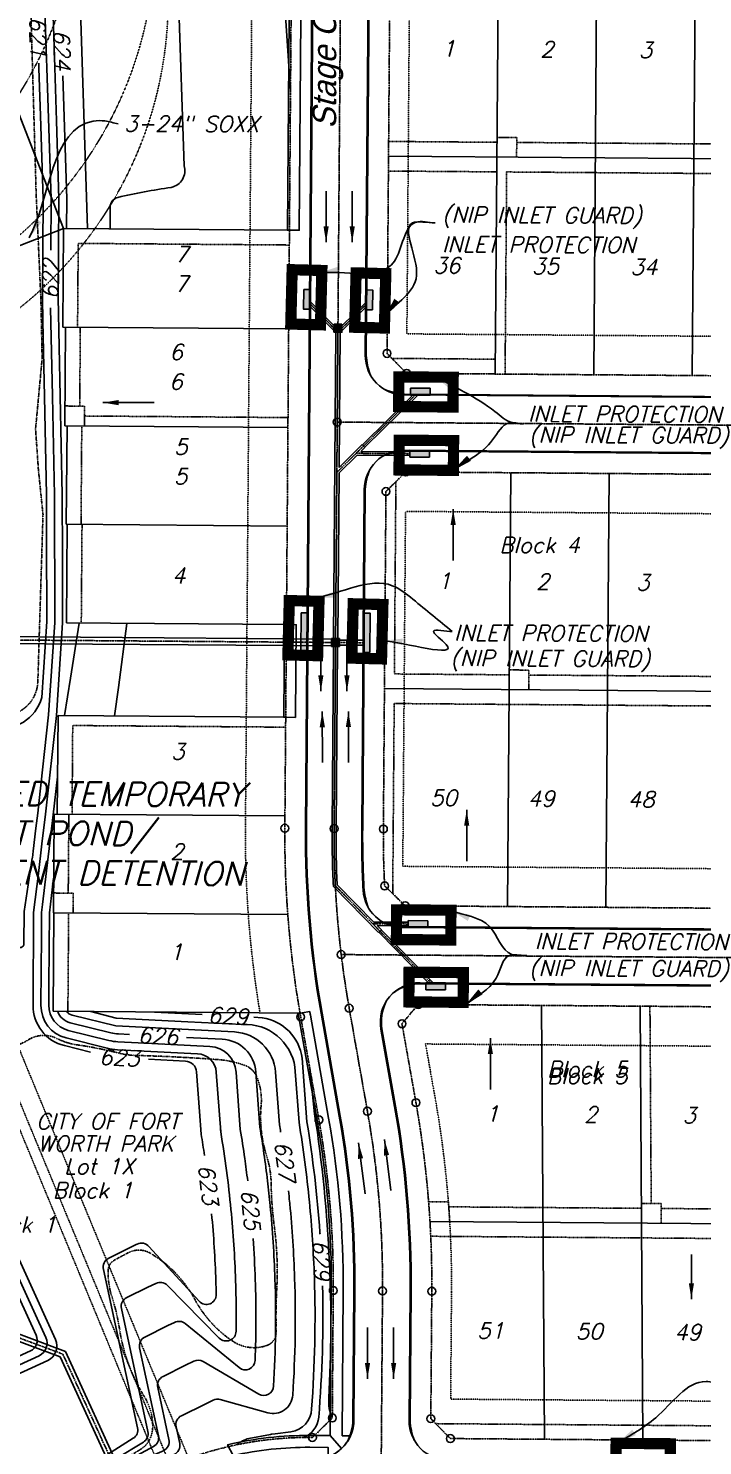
# Model space of a CAD drawing. Header units: feet. Extents: x 2342011 to 2344534, y 7042650 to 7044478.
# Drawn here: x 2342633 to 2342976, y 7043119 to 7043838 of the extents above; entities that cross this region are included whole.
import ezdxf
from ezdxf.enums import TextEntityAlignment as Align

# ---------------------------------------------------------------- set-up
doc = ezdxf.new("R2010")
doc.units = ezdxf.units.FT
doc.header["$MEASUREMENT"] = 0
for name, pattern in [('CNTR50', [0.9, 0.75, -0.05, 0.05, -0.05]), ('DEMO12', [0.09375, 0.03125, -0.0625]), ('HIDDEN2', [0.1875, 0.125, -0.0625]), ('HIDN25', [0.0938, 0.0625, -0.0313]), ('HIDN50', [0.1875, 0.125, -0.0625]), ('PHNTM33', [1.16, 0.66, -0.1, 0.1, -0.1, 0.1, -0.1]), ('STREAM50', [0.75, 0.5, -0.0625, 0, -0.0625, 0, -0.0625, 0, -0.0625])]:
    doc.linetypes.add(name, pattern=pattern)
for name, color, linetype in [('const. entrance', 55, 'Continuous'), ('p-100-yr floodplain', 5, 'STREAM50'), ('p-bl', 6, 'DEMO12'), ('p-cl', 7, 'CNTR50'), ('p-cl tick', 2, 'Continuous'), ('p-cont 1', 4, 'Continuous'), ('p-cont 5', 1, 'Continuous'), ('p-curb-b 1B', 55, 'Continuous'), ('p-curb-f 1B', 4, 'Continuous'), ('p-ease', 2, 'HIDN50'), ('P-FLOW-ARROW', 4, 'Continuous'), ('p-lot 100 1B', 2, 'Continuous'), ('p-lot 1B', 4, 'Continuous'), ('p-lot-100 Ph 1B', 2, 'Continuous'), ('p-row', 5, 'PHNTM33'), ('p-sd 1b', 4, 'Continuous'), ('p-sd cl 1b', 7, 'PHNTM33'), ('p-sd inlets 1b', 4, 'Continuous'), ('p-sdmh 1b', 3, 'Continuous'), ('p-sidewalk-park', 9, 'Continuous'), ('p-silt fence', 3, 'HIDDEN2'), ('p-text', 4, 'Continuous'), ('s-easement', 252, 'HIDDEN2'), ('s-gashead-radius', 251, 'HIDN25'), ('s-ss', 251, 'HIDN50')]:
    doc.layers.add(name, color=color, linetype=linetype)
doc.styles.add('ls80', font='simplex', dxfattribs={"oblique": 15, "height": 8})
doc.styles.get("Standard").update_dxf_attribs({"font": 'Simplex.shx'})
doc.styles.add('TB', font='tb-ld.shx', dxfattribs={"oblique": 15, "height": 36})
doc.dimstyles.get("Standard").update_dxf_attribs({"dimtxt": 0.18, "dimasz": 0.18, "dimexe": 0.18, "dimexo": 0.0625, "dimgap": 0.09, "dimtad": 0, "dimtih": 1, "dimtoh": 1, "dimdec": 4, "dimzin": 0, "dimdsep": 46, "dimtxsty": 'Standard', "dimcen": 0.09, "dimadec": 0, "dimazin": 0, "dimtfac": 1, "dimtdec": 4, "dimtofl": 0, "dimtmove": 0, "dimatfit": 3, "dimfxl": 0, "dimtolj": 1, "dimtzin": 0, "dimarcsym": 0})

msp = doc.modelspace()

# ---------------------------------------------------------------- hatches: boundary and pattern name
at = {"layer": 'p-sd inlets 1b'}
for points in [[(2342773.25825, 7043705.45903), (2342776.75815, 7043705.43216), (2342776.68137, 7043695.43245), (2342773.18147, 7043695.45932)], [(2342808.18044, 7043695.19059), (2342804.68054, 7043695.21746), (2342804.75732, 7043705.21717), (2342808.25722, 7043705.1903)], [(2342827.37429, 7043655.44697), (2342837.37399, 7043655.36907), (2342837.34673, 7043651.86918), (2342827.34703, 7043651.94707)], [(2342837.10865, 7043620.37008), (2342837.13591, 7043623.86997), (2342827.13622, 7043623.94787), (2342827.10895, 7043620.44797)], [(2342771.99995, 7043541.58166), (2342775.49985, 7043541.55478), (2342775.34629, 7043521.55537), (2342771.84639, 7043521.58225)], [(2342806.84536, 7043521.31351), (2342803.34546, 7043521.34039), (2342803.49902, 7043541.3398), (2342806.99892, 7043541.31292)], [(2342836.25765, 7043385.36958), (2342826.25795, 7043385.44747), (2342826.23069, 7043381.94758), (2342836.23039, 7043381.86969)], [(2342845.23147, 7043350.29862), (2342835.23177, 7043350.37651), (2342835.25903, 7043353.8764), (2342845.25873, 7043353.79851)]]:
    msp.add_hatch(color=256, dxfattribs=at).paths.add_polyline_path(points)
at = {"layer": 'p-sdmh 1b'}
for points in [[(2342792.62331, 7043687.80982), (2342792.5926, 7043683.80994), (2342788.59272, 7043683.84065), (2342788.62343, 7043687.84054)], [(2342791.39952, 7043528.43276), (2342791.36881, 7043524.43288), (2342787.36893, 7043524.46359), (2342787.39964, 7043528.46347)]]:
    msp.add_hatch(color=256, dxfattribs=at).paths.add_polyline_path(points)

# ---------------------------------------------------------------- linework, layer by layer
at = {"layer": 'p-100-yr floodplain', "ltscale": 0.75, "flags": 128}
msp.add_lwpolyline([(2342501.70956, 7044464.14552, 0.02156454), (2342513.71987, 7044436.14052, 0.190071392), (2342592.93836, 7044362.80207, -0.352296186), (2342636.66935, 7044286.80304), (2342624.27949, 7044105.59477), (2342630.5498, 7043992.24564), (2342637.46203, 7043753.48045), (2342639.85283, 7043700.22567), (2342640.47505, 7043670.37878), (2342637.14647, 7043634.77536), (2342638.57302, 7043614.19804), (2342640.92502, 7043591.36227), (2342638.29518, 7043506.61811, -0.35483324), (2342623.58734, 7043489.60907, 0.034143247), (2342528.91994, 7043466.02684, 0.263422459), (2342524.64385, 7043443.84307), (2342539.77829, 7043398.81323, 0.063715742), (2342568.49562, 7043350.88813, 0.113565055), (2342583.43546, 7043339.31609, -0.092883508), (2342604.57986, 7043327.33275, 0.155401233), (2342615.32318, 7043322.44515, 0.221604527), (2342633.35633, 7043324.89135, -0.264360906), (2342647.85978, 7043325.67662, 0.080710767), (2342658.34161, 7043322.41428, -0.027407613), (2342679.08835, 7043318.30662, 0.055899554), (2342688.06844, 7043317.05412, -0.011659035), (2342729.43874, 7043314.97493, -0.068894095), (2342743.31065, 7043312.00223, -0.211905848), (2342749.49122, 7043306.05325, -0.119965687), (2342751.62543, 7043291.74471, 0.100617206), (2342754.49064, 7043265.76287, -0.074168292), (2342756.70625, 7043252.23396, 0.029346857), (2342758.3049, 7043230.3552, -0.046631547), (2342759.53625, 7043198.3215, 0.021676282), (2342759.29039, 7043176.81148, -0.322713129), (2342754.7404, 7043170.05121, -0.238565879), (2342737.39996, 7043172.04212, -0.124382341), (2342718.02808, 7043193.23178, 0.137600139), (2342695.35522, 7043216.7734, 0.253760728), (2342684.51184, 7043217.13876, 0.0127916), (2342676.95805, 7043213.12003, 0.257699722), (2342674.03402, 7043208.37065, 0.090396183), (2342675.84568, 7043194.81586, -0.040274318), (2342679.71855, 7043178.47155, 0.099985681), (2342692.38201, 7043143.93736, -0.142367801), (2342696.58428, 7043128.63102, -0.136419315), (2342694.39816, 7043121.1984, -0.109078671), (2342690.88355, 7043117.60648, -0.034352027), (2342674.35307, 7043108.35348, 0.089911227), (2342650.29261, 7043091.14147, -0.009543978), (2342635.68455, 7043076.65507, 0.11603726), (2342618.24814, 7043049.90309, 0.089196373), (2342614.86907, 7043030.05893), (2342654.12945, 7042959.72217), (2342665.36878, 7042965.96994, 0.35660658), (2342674.13975, 7042988.03353, -0.151208459), (2342674.05424, 7043001.03541, -0.0570454), (2342679.50842, 7043013.66954, -0.163547911), (2342692.56565, 7043025.23926, 0.165641484), (2342703.63006, 7043035.12401, -0.170653326), (2342712.03856, 7043042.48989, 0.088962751), (2342721.12448, 7043048.17121, -0.548430637), (2342747.68254, 7043040.90647, 0.051760021), (2342769.86355, 7042989.0143, -0.142898991), (2342775.55584, 7042963.96986, 0.224557241), (2342780.51304, 7042951.60891, 0.265718245), (2342786.14584, 7042950.30086, -0.252548046), (2342796.04818, 7042948.25751, 0.07571381), (2342805.2615, 7042942.64541, 0.110663739), (2342825.66845, 7042939.02602, -0.019272679), (2342831.61106, 7042939.06378, -0.435079034), (2342838.85412, 7042930.76974), (2342838.3317, 7042874.97215), (2342832.96339, 7042801.26595), (2342835.30522, 7042758.98021, -0.228189968), (2342823.31734, 7042730.09395, 0.044373358), (2342808.58332, 7042714.38492, 0.18057649), (2342802.18943, 7042694.24368, 0.0687844), (2342806.7306, 7042670.27783, 0.311715289), (2342821.88211, 7042658.95348, -0.159800548), (2342831.04299, 7042655.56353)], format="xyb", dxfattribs=at)
msp.add_lwpolyline([(2342501.70956, 7044464.14552, 0.02156454), (2342513.71987, 7044436.14052, 0.190071392), (2342592.93836, 7044362.80207, -0.352296186), (2342636.66935, 7044286.80304), (2342624.27949, 7044105.59477), (2342630.5498, 7043992.24564), (2342637.46203, 7043753.48045), (2342639.85283, 7043700.22567), (2342640.47505, 7043670.37878), (2342637.14647, 7043634.77536), (2342638.57302, 7043614.19804), (2342640.92502, 7043591.36227), (2342638.29518, 7043506.61811, -0.35483324), (2342623.58734, 7043489.60907, 0.034143247), (2342528.91994, 7043466.02684, 0.263422459), (2342524.64385, 7043443.84307), (2342539.77829, 7043398.81323, 0.063715742), (2342568.49562, 7043350.88813, 0.113565055), (2342583.43546, 7043339.31609, -0.092883508), (2342604.57986, 7043327.33275, 0.155401233), (2342615.32318, 7043322.44515, 0.221604527), (2342633.35633, 7043324.89135, -0.264360906), (2342647.85978, 7043325.67662, 0.080710767), (2342658.34161, 7043322.41428, -0.027407613), (2342679.08835, 7043318.30662, 0.055899554), (2342688.06844, 7043317.05412, -0.011659035), (2342729.43874, 7043314.97493, -0.068894095), (2342743.31065, 7043312.00223, -0.211905848), (2342749.49122, 7043306.05325, -0.119965687), (2342751.62543, 7043291.74471, 0.100617206), (2342754.49064, 7043265.76287, -0.074168292), (2342756.70625, 7043252.23396, 0.029346857), (2342758.3049, 7043230.3552, -0.046631547), (2342759.53625, 7043198.3215, 0.021676282), (2342759.29039, 7043176.81148, -0.322713129), (2342754.7404, 7043170.05121, -0.238565879), (2342737.39996, 7043172.04212, -0.124382341), (2342718.02808, 7043193.23178, 0.137600139), (2342695.35522, 7043216.7734, 0.253760728), (2342684.51184, 7043217.13876, 0.0127916), (2342676.95805, 7043213.12003, 0.257699722), (2342674.03402, 7043208.37065, 0.090396183), (2342675.84568, 7043194.81586, -0.040274318), (2342679.71855, 7043178.47155, 0.099985681), (2342692.38201, 7043143.93736, -0.142367801), (2342696.58428, 7043128.63102, -0.136419315), (2342694.39816, 7043121.1984, -0.109078671), (2342690.88355, 7043117.60648, -0.034352027), (2342674.35307, 7043108.35348, 0.089911227), (2342650.29261, 7043091.14147, -0.009543978), (2342635.68455, 7043076.65507, 0.11603726), (2342618.24814, 7043049.90309, 0.089196373), (2342614.86907, 7043030.05893), (2342654.12945, 7042959.72217), (2342665.36878, 7042965.96994, 0.35660658), (2342674.13975, 7042988.03353, -0.151208459), (2342674.05424, 7043001.03541, -0.0570454), (2342679.50842, 7043013.66954, -0.163547911), (2342692.56565, 7043025.23926, 0.165641484), (2342703.63006, 7043035.12401, -0.170653326), (2342712.03856, 7043042.48989, 0.088962751), (2342721.12448, 7043048.17121, -0.548430637), (2342747.68254, 7043040.90647, 0.051760021), (2342769.86355, 7042989.0143, -0.142898991), (2342775.55584, 7042963.96986, 0.224557241), (2342780.51304, 7042951.60891, 0.265718245), (2342786.14584, 7042950.30086, -0.252548046), (2342796.04818, 7042948.25751, 0.07571381), (2342805.2615, 7042942.64541, 0.110663739), (2342825.66845, 7042939.02602, -0.019272679), (2342831.61106, 7042939.06378, -0.435079034), (2342838.85412, 7042930.76974), (2342838.3317, 7042874.97215), (2342832.96339, 7042801.26595), (2342835.30522, 7042758.98021, -0.228189968), (2342823.31734, 7042730.09395, 0.044373358), (2342808.58332, 7042714.38492, 0.18057649), (2342802.18943, 7042694.24368, 0.0687844), (2342806.7306, 7042670.27783, 0.311715289), (2342821.88211, 7042658.95348, -0.159800548), (2342831.04299, 7042655.56353)], format="xyb", dxfattribs=at)
at = {"layer": 'p-bl'}
for p, q in [((2342745.9894, 7043735.66929), (2342747.81494, 7043973.42142)), ((2342826.96911, 7043862.95642), (2342825.58706, 7043682.96172)), ((2343715.56006, 7043676.02922), (2342825.58706, 7043682.96172)), ((2342824.89603, 7043592.96438), (2342823.51398, 7043412.96968)), ((2344081.41656, 7043583.17662), (2342825.03979, 7043592.96326)), ((2344080.03451, 7043403.18193), (2342823.51398, 7043412.96968)), ((2342835.0727, 7043322.87691), (2342840.03971, 7043294.85508)), ((2344069.33377, 7043313.26255), (2342835.0727, 7043322.87691)), ((2342848.23559, 7043197.37152), (2342847.81636, 7043142.77218)), ((2344140.32667, 7043132.70408), (2342847.81636, 7043142.77218))]:
    msp.add_line(p, q, dxfattribs=at)
msp.add_lwpolyline([(2342745.98942, 7043735.67152), (2342743.661, 7043432.42531, 0.043245527), (2342751.06451, 7043338.61774)], format="xyb", dxfattribs=at)
msp.add_arc((2342313.25136, 7043201.4793), 535, 359.56007395, 10.05155096, dxfattribs=at)
at = {"layer": 'p-cl'}
for p, q in [((2342794.12769, 7044144.21698), (2342788.65968, 7043432.07979)), ((2344071.76738, 7043628.25315), (2342790.24261, 7043638.23568)), ((2344069.68429, 7043358.26118), (2342792.2615, 7043368.21176)), ((2342796.31938, 7043340.97367), (2342805.57692, 7043288.74638)), ((2342813.23662, 7043197.64025), (2342812.47191, 7043098.04614))]:
    msp.add_line(p, q, dxfattribs=at)
for centre, start, end in [((2343288.64494, 7043428.24075), 179.56007395, 190.05161447), ((2342313.25136, 7043201.4793), 359.56007395, 10.05155096)]:
    msp.add_arc(centre, 500, start, end, dxfattribs=at)
at = {"layer": 'p-cl tick'}
for centre in [(2342815.51058, 7043673.03991), (2342825.4335, 7043662.96231), (2342790.24261, 7043638.23568), (2342825.04959, 7043612.96379), (2342814.97311, 7043603.04198), (2342763.66041, 7043432.27175), (2342788.65968, 7043432.07979), (2342813.65894, 7043431.88784), (2342814.31487, 7043403.02196), (2342824.72514, 7043392.95964), (2342792.2615, 7043368.21176), (2342771.7031, 7043336.61031), (2342796.31938, 7043340.97367), (2342831.35237, 7043342.9065), (2342823.09801, 7043333.13788), (2342830.1932, 7043293.10974), (2342805.57692, 7043288.74638), (2342780.96064, 7043284.38303), (2342788.23736, 7043197.83221), (2342813.23662, 7043197.64025), (2342838.23588, 7043197.4483), (2342787.7414, 7043133.23984), (2342837.73988, 7043132.85037), (2342777.66492, 7043123.31803), (2342847.6628, 7043122.77277)]:
    msp.add_circle(centre, 2, dxfattribs=at)
at = {"layer": 'p-cont 1'}
for p, q in [((2342675.00708, 7043747.31192, 626), (2342675.07456, 7043736.22391, 626)), ((2342677.81537, 7043332.0281, 627), (2342738.13528, 7043328.96333, 627))]:
    msp.add_line(p, q, dxfattribs=at)
for points, elevation in [([(2342639.56107, 7043920.51738), (2342642.42124, 7043832.05032)], 622), ([(2342644.32695, 7043896.92063), (2342646.87735, 7043818.00706), (2342647.74996, 7043790.98658)], 623), ([(2342766.53037, 7043806.04567), (2342762.15714, 7043872.47677)], 627), ([(2342642.42124, 7043832.05032), (2342642.87943, 7043817.87795), (2342645.02705, 7043751.37681), (2342644.83288, 7043725.33383)], 622), ([(2342638.80209, 7043820.20484), (2342638.88152, 7043817.74884), (2342639.66509, 7043793.48534)], 621), ([(2342652.91558, 7043736.39652), (2342653.02741, 7043751.39576), (2342651.01358, 7043813.74108)], 624), ([(2342639.66509, 7043793.48534), (2342641.02657, 7043751.32715), (2342640.65415, 7043701.37687), (2342640.89649, 7043689.38326)], 621), ([(2342647.74996, 7043790.98658), (2342649.02753, 7043751.42648), (2342648.65475, 7043701.42786), (2342649.66524, 7043651.41863), (2342650.67574, 7043601.4094), (2342650.76243, 7043570.26009)], 623), ([(2342644.76169, 7043696.09496), (2342645.66606, 7043651.33782), (2342646.51893, 7043609.12923)], 622), ([(2342640.89649, 7043689.38326), (2342641.66688, 7043651.25701), (2342642.67596, 7043601.31745), (2342642.73653, 7043579.55541)], 621), ([(2342646.51893, 7043609.12923), (2342646.67585, 7043601.36342), (2342646.85627, 7043536.53324), (2342643.7505, 7043489.78), (2342638.75836, 7043444.83716)], 622), ([(2342642.73653, 7043579.55541), (2342642.85453, 7043537.15328)], 621), ([(2342650.76243, 7043570.26009), (2342650.85664, 7043536.40609), (2342647.73584, 7043489.42647), (2342642.18652, 7043439.4676), (2342640.36933, 7043424.39749)], 623), ([(2342654.82563, 7043508.39182), (2342659.30784, 7043536.32343)], 624), ([(2342651.77731, 7043489.39569), (2342654.82563, 7043508.39182)], 624), ([(2342640.65333, 7043393.5337), (2342646.16207, 7043439.02601), (2342648.30636, 7043458.33042)], 624), ([(2342640.36933, 7043424.39749), (2342638.55196, 7043409.32593)], 623)]:
    msp.add_lwpolyline(points, dxfattribs=dict(at, elevation=elevation))
for points, elevation in [([(2342709.76853, 7043853.27603), (2342712.51461, 7043768.24341, -0.443031304), (2342706.0161, 7043757.23296, 0.022934315), (2342678.86492, 7043752.1631)], 626), ([(2342642.85453, 7043537.15328), (2342640.32332, 7043498.53563, -0.380801338), (2342615.69703, 7043483.03647)], 621), ([(2342638.75836, 7043444.83716), (2342638.21304, 7043439.92784), (2342637.28372, 7043432.22089), (2342635.90667, 7043420.59036), (2342635.70803, 7043418.94309), (2342635.5094, 7043417.29581, -0.002785943), (2342635.46763, 7043417.02544), (2342631.30805, 7043390.10003), (2342631.23159, 7043373.73031, -0.755160952), (2342627.52629, 7043372.69472), (2342618.28326, 7043387.77934)], 622), ([(2342731.09915, 7043278.30014), (2342728.87656, 7043308.64264, 0.378377002), (2342719.41071, 7043317.89922), (2342678.75508, 7043319.96487, -0.048343904), (2342673.41175, 7043320.75811), (2342652.7486, 7043325.9022, -0.346255416), (2342639.85576, 7043342.50977), (2342640.08572, 7043377.70511), (2342640.16267, 7043389.48167), (2342640.65333, 7043393.5337)], 624), ([(2342694.1717, 7043199.48986), (2342698.21007, 7043201.45718, -0.321650761), (2342703.9568, 7043200.47616), (2342730.37444, 7043173.73535, 0.665988091), (2342738.93107, 7043177.18854, 0.011386321), (2342738.65665, 7043203.03441, 0.015840541), (2342736.31886, 7043238.91251, 0.017505912), (2342731.09915, 7043278.30014), (2342731.01261, 7043279.4815)], 624), ([(2342640.15743, 7043084.74876), (2342649.3049, 7043092.84367), (2342651.2848, 7043094.55414), (2342653.40639, 7043096.18159), (2342661.40281, 7043102.33584), (2342663.86272, 7043104.00488), (2342691.83882, 7043120.96636, 0.319671855), (2342694.13482, 7043126.29328), (2342680.71214, 7043188.70115, -0.345132514), (2342683.41058, 7043194.24749), (2342694.1717, 7043199.48986)], 624)]:
    msp.add_lwpolyline(points, format="xyb", dxfattribs=dict(at, elevation=elevation))
at = {"layer": 'p-cont 1', "flags": 128}
for points, elevation in [([(2342664.98492, 7043318.73388), (2342651.78229, 7043322.02068, -0.346255416), (2342635.85585, 7043342.5359), (2342636.16278, 7043389.51238), (2342638.55196, 7043409.32593)], 623), ([(2342648.36483, 7043339.41772, 0.252482989), (2342654.68277, 7043333.66487), (2342675.34436, 7043328.52117, 0.048343904), (2342679.16103, 7043327.95457), (2342684.83572, 7043327.66625)], 626), ([(2342652.87003, 7043339.38263, 0.17152261), (2342655.65064, 7043337.54601), (2342677.81537, 7043332.0281)], 627), ([(2342714.35173, 7043334.1769), (2342742.16875, 7043332.76356, -0.386067889), (2342768.8092, 7043311.02531), (2342770.85768, 7043283.05963, -0.0167214), (2342776.13181, 7043242.77631)], 628), ([(2342747.93245, 7043336.43617), (2342752.22822, 7043336.18356, -0.334297126), (2342772.48401, 7043315.61104), (2342774.84699, 7043283.35185, -0.023210197), (2342781.44011, 7043227.36068)], 629), ([(2342713.75812, 7043326.19674), (2342731.89376, 7043325.27529, -0.378377002), (2342748.93228, 7043308.61346), (2342750.97784, 7043280.68772, -0.011686017), (2342754.85847, 7043253.50107)], 626), ([(2342720.31389, 7043288.6547), (2342718.8487, 7043308.65724, 0.378377002), (2342713.16919, 7043314.21118), (2342694.48848, 7043315.16032)], 623), ([(2342468.18041, 7043273.32468, 0.009365126), (2342468.4155, 7043272.22583), (2342491.61538, 7043172.91348, 0.195546877), (2342498.14196, 7043163.68801), (2342552.66353, 7043128.82854, 0.254906032), (2342559.34917, 7043128.3619), (2342638.90414, 7043164.79903, 0.414213562), (2342642.35348, 7043174.07815), (2342583.5913, 7043302.37649)], 621), ([(2342758.96016, 7043308.59873), (2342760.91762, 7043281.87558, -0.001582254), (2342761.52472, 7043278.14253, -0.001582254)], 627), ([(2342722.888, 7043266.23772, 0.004931698), (2342721.16025, 7043277.10021), (2342720.31389, 7043288.6547)], 623), ([(2342754.85847, 7043253.50107, -0.005416532), (2342756.22533, 7043240.84441)], 626), ([(2342765.50438, 7043248.37957, -0.002292197), (2342766.06888, 7043242.92966)], 627), ([(2342482.20803, 7043195.59985), (2342487.99776, 7043170.81561, 0.195546877), (2342494.95944, 7043160.97511), (2342551.88694, 7043124.57736, 0.254906032), (2342559.52766, 7043124.04406), (2342643.29732, 7043162.41157, 0.414213562), (2342647.23942, 7043173.01628), (2342617.77408, 7043237.34941)], 622), ([(2342766.17857, 7043241.81036, -0.015840541), (2342768.63993, 7043204.03588, -0.024801162), (2342767.67997, 7043144.7972, -0.477006512), (2342754.98291, 7043135.83135), (2342730.89635, 7043142.63607, 0.185391041), (2342727.32665, 7043142.30931), (2342723.18635, 7043140.2688)], 627), ([(2342756.22533, 7043240.84441, -0.015840541), (2342758.6455, 7043203.70206, -0.023125478), (2342757.94725, 7043149.38315, -0.023125478)], 626), ([(2342766.06888, 7043242.92966, -0.000470506), (2342766.17857, 7043241.81036)], 627), ([(2342776.13181, 7043242.77631, -0.015840541), (2342778.63435, 7043204.36971, -0.02743642), (2342777.20391, 7043137.75573, -0.02743642)], 628), ([(2342688.26681, 7043221.16589), (2342688.68683, 7043221.37289, -0.343480977), (2342694.70432, 7043220.12921), (2342720.16719, 7043192.42097, 0.691356095), (2342728.84763, 7043195.91021, 0.003045725), (2342728.66222, 7043202.70058, 0.015327852), (2342726.47488, 7043236.80861, 0.015327852)], 623), ([(2342781.44011, 7043227.36068, -0.000393748), (2342781.50705, 7043226.40609, -0.000393748)], 629), ([(2342673.67305, 7043114.7545), (2342686.69108, 7043122.89966, 0.315801356), (2342688.92722, 7043128.18971), (2342671.64252, 7043208.55373, -0.354311416), (2342674.27779, 7043214.27154), (2342688.26681, 7043221.16589)], 623), ([(2342782.75778, 7043200.14281, -0.027434288), (2342780.83213, 7043133.54649, -0.289293765), (2342773.10835, 7043123.32228)], 629), ([(2342713.28884, 7043159.91762), (2342701.83452, 7043154.27247, 0.343851008), (2342699.15664, 7043148.73621), (2342704.85565, 7043122.23907, -0.354046533), (2342702.0133, 7043116.62543), (2342702.37052, 7043116.78562), (2342697.60819, 7043114.66189), (2342691.20123, 7043111.32837), (2342686.7598, 7043109.0242), (2342682.55562, 7043106.5172), (2342676.26492, 7043102.76388), (2342672.13894, 7043099.96022), (2342666.1531, 7043095.89886), (2342662.05798, 7043092.74715), (2342656.45335, 7043088.44791), (2342646.87991, 7043080.09713)], 626), ([(2342750.44406, 7043145.35526), (2342722.1494, 7043161.79526, 0.251164748), (2342717.42696, 7043161.95705), (2342713.28884, 7043159.91762)], 626), ([(2342723.18635, 7043140.2688), (2342711.14359, 7043134.33365, 0.343851008), (2342708.46572, 7043128.79738), (2342710.29338, 7043120.29978, -0.354046533), (2342707.45104, 7043114.68614), (2342701.81101, 7043112.15698), (2342699.29657, 7043111.03568)], 627), ([(2342777.20391, 7043137.75573, -0.36648133), (2342766.76009, 7043126.26543), (2342758.71375, 7043125.21028), (2342756.89549, 7043124.98247), (2342756.40102, 7043124.88807), (2342745.45572, 7043122.79846)], 628)]:
    msp.add_lwpolyline(points, format="xyb", dxfattribs=dict(at, elevation=elevation))
for points, elevation in [([(2342665.21741, 7043339.28645), (2342678.01834, 7043336.02295), (2342714.35173, 7043334.1769)], 628), ([(2342697.57646, 7043339.03439), (2342721.67529, 7043337.80996)], 629)]:
    msp.add_lwpolyline(points, dxfattribs=dict(at, elevation=elevation))
at = {"layer": 'p-cont 1'}
for centre, radius, start, end in [((2342680.00705, 7043747.29529, 626), 5, 103.20448645, 179.80943632), ((2342737.01893, 7043306.99167), 22, 4.1890649, 87.09162206), ((2342752.95598, 7043149.67849, 626), 5, 239.84220407, 356.61401385), ((2342749.04113, 7043108.1918, 628), 15.04028, 103.79135862, 130.43747043)]:
    msp.add_arc(centre, radius, start, end, dxfattribs=at)
at = {"layer": 'p-cont 5', "elevation": 625}
msp.add_lwpolyline([(2342659.76325, 7043852.63232), (2342663.49193, 7043736.31497)], dxfattribs=at)
at = {"layer": 'p-cont 5', "elevation": 625, "flags": 128}
for points in [[(2342679.16457, 7043503.69175), (2342683.45563, 7043536.14911)], [(2342677.24712, 7043489.18821), (2342679.16457, 7043503.69175)], [(2342643.92541, 7043353.15794), (2342644.04016, 7043370.7192), (2342644.04722, 7043371.79988), (2342644.16255, 7043389.45096), (2342646.29763, 7043407.00789)]]:
    msp.add_lwpolyline(points, dxfattribs=at)
at = {"layer": 'p-cont 5', "flags": 128}
for points, elevation in [([(2342696.23082, 7043323.08212), (2342678.95806, 7043323.95972, -0.048343904), (2342674.37806, 7043324.63964), (2342653.7149, 7043329.78373, -0.346255416), (2342643.85567, 7043342.48363), (2342643.92541, 7043353.15794)], 625), ([(2342743.29655, 7043264.8645, 0.006408307), (2342741.03835, 7043279.49594), (2342738.90442, 7043308.62805, 0.378377002), (2342725.65224, 7043321.58726), (2342696.23082, 7043323.08212)], 625), ([(2342776.33187, 7043310.49667), (2342778.7539, 7043287.50026, -0.02729377), (2342786.27968, 7043212.10437, -0.023081296)], 630), ([(2342744.79416, 7043253.43958, 0.00498758), (2342743.29655, 7043264.8645)], 625), ([(2342489.51267, 7043199.49849), (2342495.233, 7043175.01135, 0.195546877), (2342501.32447, 7043166.40091), (2342553.44013, 7043133.07971, 0.254906032), (2342559.17067, 7043132.67973), (2342634.51096, 7043167.18649, 0.414213562), (2342637.46754, 7043175.14002), (2342607.39669, 7043240.79518)], 620), ([(2342704.32648, 7043180.02732), (2342707.7271, 7043181.70328, -0.294076843), (2342713.10527, 7043181.08682), (2342740.4019, 7043158.73394, 0.619807809), (2342748.56625, 7043162.41474, 0.017731881), (2342748.65107, 7043203.36823, 0.009075342), (2342747.57102, 7043224.30568, 0.009075342)], 625), ([(2342786.27968, 7043212.10437, -0.024825229), (2342785.95386, 7043143.17867, 0.123510483), (2342787.7414, 7043133.23984)], 630), ([(2342671.79016, 7043104.55745), (2342674.10946, 7043106.13344), (2342678.61538, 7043108.82189), (2342697.02683, 7043118.78007, 0.333289201), (2342699.53634, 7043124.22935), (2342689.96456, 7043168.73269, -0.343851008), (2342692.64244, 7043174.26895), (2342704.32648, 7043180.02732)], 625)]:
    msp.add_lwpolyline(points, format="xyb", dxfattribs=dict(at, elevation=elevation))
at = {"layer": 'p-curb-b 1B'}
for p, q in [((2342774.1601, 7043432.19113), (2342779.50786, 7044128.66698)), ((2342806.55418, 7043874.11361), (2342805.0032, 7043672.11956)), ((2342791.29948, 7043286.21564), (2342782.04194, 7043338.44292)), ((2342798.23342, 7043132.16025), (2342798.73705, 7043197.75159))]:
    msp.add_line(p, q, dxfattribs=at)
for points in [[(2343726.34229, 7043647.62497, -0.08178532), (2343716.32368, 7043645.52234), (2342824.35074, 7043652.47043, -0.081707505), (2342814.36994, 7043654.72662)], [(2342819.23362, 7043349.20969, -0.141479884), (2342832.25504, 7043353.39979), (2344069.57134, 7043343.76162, 0.414246149), (2344129.53305, 7043402.80297), (2344130.91511, 7043582.79767, 0.414180977), (2344071.88033, 7043642.75271), (2343784.32162, 7043644.99267, -0.081707505), (2343774.34082, 7043647.24886)], [(2342814.1138, 7043621.36862, -0.081785321), (2342824.13241, 7043623.47125), (2344071.65444, 7043613.75359, -0.414180977), (2344101.91596, 7043583.02033), (2344100.53391, 7043403.02564, -0.414246149), (2344069.79723, 7043372.76074), (2342823.23412, 7043382.47094, -0.05126679), (2342814.70998, 7043383.95018)], [(2342806.73843, 7043614.10645, 0.081785321), (2342804.48109, 7043604.12156), (2342803.15925, 7043431.96846, 0.016100463), (2342803.92564, 7043400.71886)], [(2342803.91703, 7043400.87105, 0.058443574), (2342805.98814, 7043392.10556)], [(2342814.86106, 7043344.03499, 0.141479884), (2342812.90245, 7043330.49696), (2342819.85436, 7043291.27713, -0.045809708), (2342827.73619, 7043197.52892), (2342827.23251, 7043131.93002, 0.081707505), (2342829.33405, 7043121.91552)]]:
    msp.add_lwpolyline(points, format="xyb", dxfattribs=at)
for centre, radius, start, end in [((2342836.49074, 7043673.49948), 31.51775, 182.50934073, 201.19381534), ((2343288.64494, 7043428.24075), 514.5, 179.56007395, 190.05155096), ((2342313.25136, 7043201.4793), 485.5, 359.56007395, 10.05155096), ((2342770.21837, 7043133.659), 28.05511, 333.51516983, 356.93769873)]:
    msp.add_arc(centre, radius, start, end, dxfattribs=at)
at = {"layer": 'p-curb-f 1B'}
for p, q in [((2342774.66009, 7043432.18729), (2342780.00785, 7044128.66314)), ((2342804.50322, 7043672.1234), (2342806.05803, 7043874.61749)), ((2343716.31979, 7043645.02236), (2342824.34712, 7043651.97044)), ((2342824.13631, 7043623.97123), (2344071.65833, 7043614.25357)), ((2342802.65926, 7043431.9723), (2342803.98111, 7043604.1254)), ((2344069.79334, 7043372.26076), (2342823.23078, 7043381.97095)), ((2344069.57524, 7043344.26161), (2342832.25912, 7043353.89977)), ((2342791.7918, 7043286.3029), (2342782.53426, 7043338.53019)), ((2342812.41013, 7043330.4097), (2342819.36203, 7043291.18986)), ((2342798.7334, 7043132.15641), (2342799.23703, 7043197.74775)), ((2342827.23621, 7043197.53276), (2342826.73252, 7043131.93386))]:
    msp.add_line(p, q, dxfattribs=at)
for centre, radius, start, end in [((2342824.50263, 7043671.96984), 20, 179.56007395, 269.55449394), ((2342823.98052, 7043603.97184), 20, 89.55369951, 179.56007395), ((2343288.64494, 7043428.24075), 514, 179.56007395, 190.05155096), ((2343288.64494, 7043428.24075), 486, 179.56007397, 183.23172079), ((2342823.38602, 7043401.97034), 20, 183.23172076, 269.55527783), ((2342832.10315, 7043333.90038), 20, 89.55316914, 190.05155096), ((2342313.25136, 7043201.4793), 514, 359.56007395, 10.05155096), ((2342313.25136, 7043201.4793), 486, 359.56007395, 10.05155096), ((2342778.73399, 7043132.30997), 20, 269.55369951, 359.56007395), ((2342846.73193, 7043131.7803), 20, 179.56007395, 269.55369951)]:
    msp.add_arc(centre, radius, start, end, dxfattribs=at)
at = {"layer": 'p-ease'}
for p, q in [((2342871.33431, 7043780.10833), (2342816.33681, 7043780.53674)), ((2342881.3532, 7043782.53036), (2342871.3535, 7043782.60826)), ((2342881.27642, 7043772.53066), (2342881.3532, 7043782.53036)), ((2343021.32976, 7043778.93993), (2342881.334, 7043780.03044)), ((2342871.21913, 7043765.10877), (2342816.21997, 7043765.53719)), ((2342875.43198, 7043662.5734), (2342876.21898, 7043765.06983)), ((2343721.19335, 7043758.48784), (2342876.21898, 7043765.06983)), ((2342658.84727, 7043736.35115), (2342658.84726, 7043736.35032)), ((2342651.2899, 7043728.90896), (2342651.28907, 7043728.90896)), ((2342658.78968, 7043728.85054), (2342658.46337, 7043686.35263)), ((2342765.9304, 7043728.01596), (2342658.78968, 7043728.85054)), ((2342659.85756, 7043686.34177), (2342659.55043, 7043646.34211)), ((2342870.48972, 7043670.11157), (2342817.99131, 7043670.52051)), ((2342662.05035, 7043646.32264), (2342652.05177, 7043646.40052)), ((2342662.05035, 7043646.32264), (2342661.97358, 7043636.32404)), ((2342765.25995, 7043640.51853), (2342662.01196, 7043641.32278)), ((2342660.60182, 7043636.33445), (2342660.21787, 7043586.33048)), ((2342820.01135, 7043608.00288), (2342819.26274, 7043510.50575)), ((2342660.73266, 7043586.33191), (2342660.34875, 7043536.33339)), ((2342877.53962, 7043510.0518), (2342819.26274, 7043510.50575)), ((2342887.55851, 7043512.47384), (2342877.55881, 7043512.55173)), ((2342887.48173, 7043502.47413), (2342887.55851, 7043512.47384)), ((2343027.53507, 7043508.8834), (2342887.53931, 7043509.97391)), ((2342814.14772, 7043495.54514), (2342814.14689, 7043495.54515)), ((2342819.14757, 7043495.5062), (2342818.40708, 7043399.06653)), ((2344085.6678, 7043485.64055), (2342819.14757, 7043495.5062)), ((2342656.00646, 7043484.3626), (2342655.66096, 7043439.36476)), ((2342764.05893, 7043483.52092), (2342656.00646, 7043484.3626)), ((2342654.04639, 7043439.37734), (2342653.73926, 7043399.37768)), ((2342656.23919, 7043399.35821), (2342646.2406, 7043399.43609)), ((2342656.23919, 7043399.35821), (2342656.16242, 7043389.36073)), ((2342653.93357, 7043389.3767), (2342653.54967, 7043339.37928)), ((2342949.59234, 7043241.98243), (2342948.94277, 7043342.06192)), ((2342846.65449, 7043242.78427), (2342836.6178, 7043242.86245)), ((2342944.60821, 7043239.52118), (2342846.8423, 7043240.28273)), ((2342954.59269, 7043241.94348), (2342944.59198, 7043242.02138)), ((2342954.6576, 7043231.94267), (2342954.59269, 7043241.94348)), ((2343144.62253, 7043237.96315), (2342954.60892, 7043239.44327)), ((2343794.76645, 7043217.89835), (2342837.70825, 7043225.35343)), ((2344145.40806, 7043120.16412), (2342840.22061, 7043130.33097))]:
    msp.add_line(p, q, dxfattribs=at)
msp.add_arc((2342313.25136, 7043201.4793), 535, 3.35391829, 4.42795897, dxfattribs=at)
at = {"layer": 'p-lot 1B'}
for p, q in [((2342870.43213, 7043662.61179), (2342872.12131, 7043882.60531)), ((2342920.43061, 7043662.22233), (2342922.11979, 7043882.21584)), ((2342970.4291, 7043661.83286), (2342972.11828, 7043881.82638)), ((2343726.25079, 7043765.94867), (2342816.27839, 7043773.03697)), ((2342651.34749, 7043736.40874), (2342650.96359, 7043686.41021)), ((2342765.98882, 7043735.51573), (2342651.34749, 7043736.40874)), ((2342765.60491, 7043685.5172), (2342650.96359, 7043686.41021)), ((2342652.35778, 7043686.39935), (2342651.97387, 7043636.40082)), ((2342765.22101, 7043635.51868), (2342651.97387, 7043636.40082)), ((2342653.10204, 7043636.39204), (2342652.7181, 7043586.38807)), ((2342876.63744, 7043392.55527), (2342878.32662, 7043612.54878)), ((2342926.63592, 7043392.1658), (2342928.3251, 7043612.15932)), ((2342764.8371, 7043585.52015), (2342652.71814, 7043586.39351)), ((2342653.23288, 7043586.3895), (2342652.84897, 7043536.39097)), ((2342764.44764, 7043535.52167), (2342652.84897, 7043536.39097)), ((2344090.72523, 7043493.10138), (2342814.20531, 7043503.04492)), ((2342648.54509, 7043489.42198), (2342648.16119, 7043439.42346)), ((2342764.09787, 7043488.52076), (2342648.54508, 7043489.42087)), ((2342648.50669, 7043484.42102), (2342648.50613, 7043484.42102)), ((2342646.54661, 7043439.43492), (2342646.16272, 7043389.43751)), ((2342763.70841, 7043438.52228), (2342646.54661, 7043439.43492)), ((2342646.43379, 7043389.43428), (2342646.04989, 7043339.43687)), ((2342765.1505, 7043388.50953), (2342646.16271, 7043389.43639)), ((2342771.37532, 7043338.45952), (2342646.04988, 7043339.43576)), ((2342895.36732, 7043122.40118), (2342893.9393, 7043342.41897)), ((2342945.3709, 7043122.01167), (2342943.94288, 7043342.02947)), ((2344149.74319, 7043222.63346), (2342837.31286, 7043232.85673))]:
    msp.add_line(p, q, dxfattribs=at)
msp.add_lwpolyline([(2342262.84844, 7043906.90357), (2342542.34538, 7044015.90568), (2342651.34749, 7043736.40874), (2342371.85055, 7043627.40663), (2342262.84844, 7043906.90357)], close=True, dxfattribs=at)
at = {"layer": 'p-row'}
for p, q in [((2342768.99703, 7044127.29617), (2342763.66041, 7043432.27175)), ((2342817.0462, 7043873.03402), (2342815.51058, 7043673.03991)), ((2342825.4335, 7043662.96231), (2342815.51058, 7043673.03991)), ((2343715.4065, 7043656.02981), (2342825.4335, 7043662.96231)), ((2342825.04959, 7043612.96379), (2342814.97311, 7043603.04198)), ((2344071.57265, 7043603.25391), (2342825.04959, 7043612.96379)), ((2342814.97311, 7043603.04198), (2342813.65894, 7043431.88784)), ((2342824.72514, 7043392.95964), (2342814.31487, 7043403.02196)), ((2344069.87902, 7043383.26043), (2342824.72514, 7043392.95964)), ((2342823.09801, 7043333.13788), (2342831.35237, 7043342.9065)), ((2344069.48956, 7043333.26194), (2342831.35237, 7043342.9065)), ((2342771.7031, 7043336.61031), (2342780.96064, 7043284.38303)), ((2342771.7031, 7043336.61031), (2342780.96064, 7043284.38303)), ((2342771.7031, 7043336.61031), (2342780.96064, 7043284.38303)), ((2342823.09801, 7043333.13788), (2342830.1932, 7043293.10974)), ((2342823.09801, 7043333.13788), (2342830.1932, 7043293.10974)), ((2342823.09801, 7043333.13788), (2342830.1932, 7043293.10974)), ((2342788.23736, 7043197.83221), (2342787.7414, 7043133.23984)), ((2342788.23736, 7043197.83221), (2342787.7414, 7043133.23984)), ((2342788.23736, 7043197.83221), (2342787.7414, 7043133.23984)), ((2342838.23588, 7043197.4483), (2342837.73988, 7043132.85037)), ((2342777.66492, 7043123.31803), (2342787.7414, 7043133.23984)), ((2342777.66492, 7043123.31803), (2342787.7414, 7043133.23984)), ((2342777.66492, 7043123.31803), (2342787.7414, 7043133.23984)), ((2342847.6628, 7043122.77277), (2342837.73988, 7043132.85037)), ((2342777.66492, 7043123.31803), (2342776.4151, 7043123.32776)), ((2344140.45751, 7043112.70246), (2342847.6628, 7043122.77277))]:
    msp.add_line(p, q, dxfattribs=at)
for centre, radius, start, end in [((2343288.64494, 7043428.24075), 525, 179.56007395, 190.05155096), ((2343288.64494, 7043428.24075), 525, 179.56007395, 190.05155096), ((2343288.64494, 7043428.24075), 525, 179.56007395, 190.05155096), ((2343288.64494, 7043428.24075), 475, 179.56007395, 183.04338958), ((2342313.25136, 7043201.4793), 525, 359.56007395, 10.05155096), ((2342313.25136, 7043201.4793), 525, 359.56007395, 10.05155096), ((2342313.25136, 7043201.4793), 525, 359.56007395, 10.05155096), ((2342313.25136, 7043201.4793), 475, 359.56007395, 10.05155096), ((2342313.25136, 7043201.4793), 475, 359.56007395, 10.05155096), ((2342313.25136, 7043201.4793), 475, 359.56007395, 10.05155096), ((2342313.25136, 7043201.4793), 475, 359.56007395, 10.05155096), ((2342313.25136, 7043201.4793), 475, 359.56007395, 10.05155096), ((2342775.05196, 7042948.33307), 175, 89.55369951, 153.10722491), ((2342775.05196, 7042948.33307), 175, 89.55369951, 153.10722491)]:
    msp.add_arc(centre, radius, start, end, dxfattribs=at)
at = {"layer": 'p-sd 1b'}
for p, q in [((2342789.46773, 7043683.83393), (2342788.27461, 7043528.45675)), ((2342791.71766, 7043683.81666), (2342791.19133, 7043615.27314)), ((2342802.98413, 7043626.70822), (2342828.60928, 7043651.93724)), ((2342804.21189, 7043625.46119), (2342831.08407, 7043651.91796)), ((2342791.19133, 7043615.27314), (2342802.89643, 7043626.7973)), ((2342802.16181, 7043623.26738), (2342804.29958, 7043625.37211)), ((2342804.29958, 7043625.37211), (2342802.89643, 7043626.7973)), ((2342791.16961, 7043612.44511), (2342800.39823, 7043621.53106)), ((2342800.39823, 7043621.53106), (2342827.11577, 7043621.32295)), ((2342802.16181, 7043623.26738), (2342827.1294, 7043623.07289)), ((2342791.16961, 7043612.44511), (2342790.52455, 7043528.43948)), ((2342787.37084, 7043524.71314), (2342608.21439, 7043526.08876)), ((2342787.39772, 7043528.21304), (2342609.69097, 7043529.57752)), ((2342803.37425, 7043525.09028), (2342791.37456, 7043525.18241)), ((2342803.39345, 7043527.5902), (2342791.39376, 7043527.68234)), ((2342788.3689, 7043524.45591), (2342787.6598, 7043432.08692)), ((2342790.36884, 7043524.44056), (2342789.65974, 7043432.07157)), ((2342811.20328, 7043379.40402), (2342788.29805, 7043402.6689)), ((2342808.78742, 7043384.70853), (2342790.25725, 7043403.52966)), ((2342808.78742, 7043384.70853), (2342826.25058, 7043384.5725)), ((2342810.52373, 7043382.94496), (2342826.23695, 7043382.82256)), ((2342812.62847, 7043380.80718), (2342810.52373, 7043382.94496)), ((2342812.62847, 7043380.80718), (2342811.20328, 7043379.40402)), ((2342836.52137, 7043353.86657), (2342811.29235, 7043379.49172)), ((2342838.99617, 7043353.84729), (2342812.53939, 7043380.71948)), ((2342616.82125, 7043176.4216), (2342649.70054, 7043164.19935)), ((2342618.04077, 7043179.70226), (2342652.27896, 7043166.97487)), ((2342687.16841, 7043090.79907), (2342652.27896, 7043166.97487)), ((2342684.08387, 7043089.12859), (2342649.70054, 7043164.19935))]:
    msp.add_line(p, q, dxfattribs=at)
for points in [[(2342776.71006, 7043699.16978), (2342788.61757, 7043687.07799)], [(2342804.70924, 7043698.95479), (2342792.61746, 7043687.04728)], [(2342776.69106, 7043696.69498), (2342788.59857, 7043684.60319)], [(2342804.69024, 7043696.47999), (2342792.59845, 7043684.57248)]]:
    msp.add_lwpolyline(points, dxfattribs=at)
for radius, end in [(501, 182.92567829), (499, 182.83845573)]:
    msp.add_arc((2343288.64504, 7043428.24021), radius, 179.56007397, end, dxfattribs=at)
at = {"layer": 'p-sd cl 1b'}
for p, q in [((2342788.60807, 7043685.84059), (2342790.60805, 7043685.82524)), ((2342790.60805, 7043685.82524), (2342790.04687, 7043612.74305)), ((2342790.60801, 7043685.82524), (2342792.60796, 7043685.80988)), ((2342790.04687, 7043612.74305), (2342829.84668, 7043651.9276)), ((2342799.86585, 7043622.41024), (2342827.12258, 7043622.19792)), ((2342790.04687, 7043612.74305), (2342789.38422, 7043526.44773)), ((2342789.38422, 7043526.44773), (2342608.95268, 7043527.83314)), ((2342789.38422, 7043526.44773), (2342788.65977, 7043432.07925)), ((2342803.38385, 7043526.34024), (2342789.38422, 7043526.44773)), ((2342837.75877, 7043353.85693), (2342789.27749, 7043403.09943)), ((2342808.24141, 7043383.83776), (2342826.24377, 7043383.69753)), ((2342617.43101, 7043178.06193), (2342650.98975, 7043165.58711)), ((2342685.62614, 7043089.96383), (2342650.98975, 7043165.58711))]:
    msp.add_line(p, q, dxfattribs=at)
for points in [[(2342776.70056, 7043697.93238), (2342788.60807, 7043685.84059)], [(2342804.69974, 7043697.71739), (2342792.60795, 7043685.80988)]]:
    msp.add_lwpolyline(points, dxfattribs=at)
msp.add_arc((2343288.64504, 7043428.24021), 500, 179.56007397, 182.88213559, dxfattribs=at)
at = {"layer": 'p-sd inlets 1b'}
for points in [[(2342773.25825, 7043705.45903), (2342776.75815, 7043705.43216), (2342776.68137, 7043695.43245), (2342773.18147, 7043695.45932)], [(2342836.25765, 7043385.36958), (2342826.25795, 7043385.44747), (2342826.23069, 7043381.94758), (2342836.23039, 7043381.86969), (2342836.25765, 7043385.36958)]]:
    msp.add_lwpolyline(points, close=True, dxfattribs=at)
for points in [[(2342808.18044, 7043695.19059), (2342804.68054, 7043695.21746), (2342804.75732, 7043705.21717), (2342808.25722, 7043705.1903), (2342808.18044, 7043695.19059)], [(2342827.37429, 7043655.44697), (2342837.37399, 7043655.36907), (2342837.34673, 7043651.86918), (2342827.34703, 7043651.94707), (2342827.37429, 7043655.44697)], [(2342837.10865, 7043620.37008), (2342837.13591, 7043623.86997), (2342827.13622, 7043623.94787), (2342827.10895, 7043620.44797), (2342837.10865, 7043620.37008)], [(2342771.99995, 7043541.58166), (2342775.49985, 7043541.55478), (2342775.34629, 7043521.55537), (2342771.84639, 7043521.58225), (2342771.99995, 7043541.58166)], [(2342806.84536, 7043521.31351), (2342803.34546, 7043521.34039), (2342803.49902, 7043541.3398), (2342806.99892, 7043541.31292), (2342806.84536, 7043521.31351)], [(2342845.23147, 7043350.29862), (2342835.23177, 7043350.37651), (2342835.25903, 7043353.8764), (2342845.25873, 7043353.79851), (2342845.23147, 7043350.29862)]]:
    msp.add_lwpolyline(points, dxfattribs=at)
at = {"layer": 'p-sdmh 1b'}
for points in [[(2342792.62331, 7043687.80982), (2342792.5926, 7043683.80994), (2342788.59272, 7043683.84065), (2342788.62343, 7043687.84054), (2342792.62331, 7043687.80982)], [(2342791.39952, 7043528.43276), (2342791.36881, 7043524.43288), (2342787.36893, 7043524.46359), (2342787.39964, 7043528.46347), (2342791.39952, 7043528.43276)]]:
    msp.add_lwpolyline(points, dxfattribs=at)
at = {"layer": 'p-sidewalk-park'}
for points in [[(2342766.81438, 7043973.27566), (2342772.8142, 7043973.22892), (2342770.98875, 7043735.48796), (2342764.98885, 7043735.52352)], [(2342769.09222, 7043488.49009), (2342763.09222, 7043488.51313), (2342763.45323, 7043535.52941), (2342769.45314, 7043535.49478)]]:
    msp.add_lwpolyline(points, close=True, dxfattribs=at)
at = {"layer": 'p-sidewalk-park', "linetype": 'Continuous'}
msp.add_lwpolyline([(2342792.67214, 7043124.20116), (2342793.23721, 7043197.79382, 0.045809708), (2342785.8839, 7043285.2557), (2342776.62636, 7043337.48298, -0.00090118), (2342776.30253, 7043339.32925), (2342772.3639, 7043338.63111), (2342771.37532, 7043338.45952), (2342770.36244, 7043338.46741, 0.000980321), (2342770.71845, 7043336.43578), (2342779.97599, 7043284.20849, -0.045809708), (2342787.23739, 7043197.83989), (2342786.67233, 7043124.24789), (2342792.37688, 7043117.68563, 0.100536326), (2342797.00143, 7043124.16743)], format="xyb", close=True, dxfattribs=at)
at = {"layer": 'p-sidewalk-park'}
msp.add_lwpolyline([(2342737.36167, 7043114.10231), (2342734.63737, 7043119.63007, -0.059942954), (2342776.42289, 7043124.32773), (2342786.67233, 7043124.24789), (2342792.37688, 7043117.68563, -0.100536326), (2342785.58994, 7043113.52178), (2342785.62629, 7043118.25586), (2342776.37615, 7043118.32791, 0.057903267), (2342737.36167, 7043114.10231)], format="xyb", close=True, dxfattribs=at)
at = {"layer": 'p-silt fence', "const_width": 5.682}
for points in [[(2342782.44117, 7043715.12036), (2342781.74672, 7043687.55416), (2342766.67644, 7043687.93381), (2342767.37089, 7043715.50001)], [(2342814.88201, 7043713.49904), (2342814.18756, 7043685.93284), (2342799.11728, 7043686.31249), (2342799.81173, 7043713.8787)], [(2342821.53924, 7043661.15821), (2342849.11335, 7043660.94342), (2342848.99592, 7043645.86882), (2342821.42181, 7043646.08361)], [(2342821.72472, 7043629.04014), (2342849.29883, 7043628.82535), (2342849.1814, 7043613.75075), (2342821.60729, 7043613.96554)], [(2342780.98151, 7043547.33572), (2342780.28706, 7043519.76952), (2342765.21678, 7043520.14917), (2342765.91123, 7043547.71537)], [(2342813.42236, 7043545.7144), (2342812.72791, 7043518.1482), (2342797.65763, 7043518.52785), (2342798.35208, 7043546.09406)], [(2342820.38608, 7043390.88875), (2342847.96019, 7043390.67396), (2342847.84277, 7043375.59936), (2342820.26866, 7043375.81415)], [(2342826.69716, 7043359.26714), (2342854.27127, 7043359.05235), (2342854.15385, 7043343.97775), (2342826.57974, 7043344.19254)], [(2342931.77242, 7043120.34434), (2342959.34653, 7043120.12955), (2342959.2291, 7043105.05495), (2342931.65499, 7043105.26974)]]:
    msp.add_lwpolyline(points, close=True, dxfattribs=at)
at = {"layer": 's-easement'}
for points in [[(2342024.63794, 7044218.4429), (2342300.34339, 7044113.38937), (2342783.0641, 7042947.99849), (2342783.0641, 7042842.323)], [(2342024.63794, 7044218.4429), (2342300.34339, 7044113.38937), (2342783.0641, 7042947.99849), (2342783.0641, 7042842.323)], [(2342768.13239, 7042842.323), (2342768.13239, 7042943.87062), (2342503.09109, 7043583.73694)], [(2342768.13239, 7042842.323), (2342768.13239, 7042943.87062), (2342503.09109, 7043583.73694)]]:
    msp.add_lwpolyline(points, dxfattribs=at)
at = {"layer": 's-gashead-radius'}
for centre in [(2342459.63822, 7043911.34914), (2342459.63822, 7043911.34914), (2342497.75897, 7043883.95525), (2342497.75897, 7043883.95525), (2342504.45793, 7043852.5453), (2342504.45793, 7043852.5453)]:
    msp.add_circle(centre, 200, dxfattribs=at)
at = {"layer": 's-ss', "flags": 128}
msp.add_lwpolyline([(2342504.24217, 7043595.0213), (2342773.07, 7042946.02)], dxfattribs=at)
msp.add_lwpolyline([(2342504.24217, 7043595.0213), (2342773.07, 7042946.02)], dxfattribs=at)

# ---------------------------------------------------------------- texts
at = {"layer": 'const. entrance', "style": 'TB', "oblique": 15}
msp.add_text('Stage Coach Lake Road', height=12, rotation=90, dxfattribs=at).set_placement((2342789.73213, 7043786.94035, 635))
at = {"layer": 'p-cont 1', "char_height": 8, "attachment_point": 5, "style": 'ls80'}
for s, insert, rotation in [('{621}', (2342638.37222, 7043833.49752, 621), 271.85226853), ('{624}', (2342650.58883, 7043826.89075, 624), 271.850084), ('{622}', (2342644.72388, 7043710.71494, 622), 89.57282284), ('{629}', (2342734.80488, 7043337.14286, 629), 357.09138512), ('{626}', (2342699.29692, 7043326.93149, 626), 357.09138512), ('{623}', (2342679.68413, 7043315.91251, 623), 357.09138512), ('{627}', (2342763.70152, 7043263.28605, 627), 277.61595743), ('{623}', (2342724.87707, 7043251.54701, 623), 276.94904674), ('{625}', (2342746.36715, 7043238.89022, 625), 275.44463088), ('{629}', (2342782.2745, 7043213.28122, 629), 272.72651991)]:
    msp.add_mtext(s, dxfattribs=dict(at, insert=insert, rotation=rotation))
at = {"layer": 'p-lot 100 1B', "style": 'ls80', "oblique": 15}
for s, p in [('1', (2342846.69867, 7043827.65789)), ('1', (2342846.69867, 7043827.65789)), ('2', (2342896.6972, 7043827.27399)), ('2', (2342896.6972, 7043827.27399)), ('3', (2342946.69572, 7043826.89008)), ('3', (2342946.69572, 7043826.89008)), ('7', (2342711.26156, 7043723.34518)), ('36', (2342845.85408, 7043717.66113)), ('36', (2342845.85408, 7043717.66113)), ('35', (2342895.85261, 7043717.27723)), ('35', (2342895.85261, 7043717.27723)), ('34', (2342945.85113, 7043716.89333)), ('34', (2342945.85113, 7043716.89333)), ('7', (2342711.14639, 7043708.34562)), ('6', (2342708.51265, 7043673.75617)), ('6', (2342708.39748, 7043658.75661)), ('5', (2342710.87359, 7043625.73921)), ('5', (2342710.75842, 7043610.73965)), ('4', (2342709.69863, 7043560.42175)), ('4', (2342709.69863, 7043560.42175)), ('1', (2342844.62559, 7043557.66585)), ('1', (2342844.62559, 7043557.66585)), ('2', (2342894.57262, 7043557.28234)), ('2', (2342894.57262, 7043557.28234)), ('3', (2342945.30942, 7043556.89277)), ('3', (2342945.30942, 7043556.89277)), ('3', (2342709.30881, 7043471.15646)), ('3', (2342709.30881, 7043471.15646)), ('50', (2342844.16883, 7043447.66611)), ('50', (2342844.16883, 7043447.66611)), ('49', (2342893.72803, 7043447.28558)), ('49', (2342893.72803, 7043447.28558)), ('48', (2342944.46483, 7043446.89601)), ('48', (2342944.46483, 7043446.89601)), ('2', (2342708.91899, 7043420.38796)), ('2', (2342708.91899, 7043420.38796)), ('1', (2342708.52918, 7043369.61945)), ('1', (2342708.52918, 7043369.61945)), ('1', (2342868.92699, 7043287.4713)), ('1', (2342868.92699, 7043287.4713)), ('2', (2342918.92552, 7043287.08739)), ('2', (2342918.92552, 7043287.08739)), ('3', (2342968.92404, 7043286.70349)), ('3', (2342968.92404, 7043286.70349)), ('51', (2342868.0834, 7043177.47453)), ('51', (2342868.0834, 7043177.47453)), ('50', (2342918.08193, 7043177.09063)), ('50', (2342918.08193, 7043177.09063)), ('49', (2342968.08046, 7043176.70672)), ('49', (2342968.08046, 7043176.70672))]:
    msp.add_text(s, height=8, dxfattribs=at).set_placement(p, align=Align.MIDDLE_CENTER)
for s, p in [('Block 4', (2342872.53884, 7043571.89714)), ('Block 4', (2342872.53884, 7043571.89714)), ('Block 5', (2342896.71587, 7043306.0763)), ('Block 5', (2342896.71587, 7043302.5758)), ('Block 1', (2342606.87832, 7043227.30453))]:
    msp.add_text(s, height=8, dxfattribs=at).set_placement(p)
at = {"layer": 'p-lot-100 Ph 1B', "style": 'ls80', "oblique": 15}
for s, p in [('CITY OF FORT', (2342673.7592, 7043283.60735)), ('WORTH PARK', (2342672.8139, 7043272.26803)), ('Lot 1X', (2342669.46668, 7043260.81122)), ('Block 1', (2342666.2332, 7043248.62807))]:
    msp.add_text(s, height=8, dxfattribs=at).set_placement(p, align=Align.MIDDLE_CENTER)
at = {"layer": 'p-text', "char_height": 8.0000002, "attachment_point": 1, "rotation": 359.73574935, "style": 'ls80'}
for s, insert in [('3-24" SOXX ', (2342682.05443, 7043793.62082, 391.73803)), ('(NIP INLET GUARD)', (2342843.51428, 7043747.42224, 391.73803)), ('INLET PROTECTION', (2342843.51428, 7043732.42039, 391.73803)), ('INLET PROTECTION', (2342887.19536, 7043646.49688, 391.73803)), ('(NIP INLET GUARD)', (2342887.54396, 7043635.90829, 391.73803)), ('INLET PROTECTION', (2342849.68518, 7043535.39973, 391.73803)), ('(NIP INLET GUARD)', (2342847.68852, 7043522.61191, 391.73803)), ('INLET PROTECTION', (2342890.51309, 7043379.04476, 391.73803)), ('(NIP INLET GUARD)', (2342887.59327, 7043365.4824, 391.73803))]:
    msp.add_mtext(s, dxfattribs=dict(at, insert=insert))
at = {"layer": 'p-text', "color": 5, "insert": (2342556.6326, 7043456.10607, 391.73803), "char_height": 12, "width": 231.9447988, "attachment_point": 1, "rotation": 359.73574935, "style": 'ls80'}
msp.add_mtext('PROPOSED TEMPORARY \\PSEDIMENT POND/ PERMANENT DETENTION POND', dxfattribs=at)

# ---------------------------------------------------------------- leaders
at = {"layer": 'P-FLOW-ARROW'}
for points in [[(2342784.58648, 7043729.44224), (2342784.58648, 7043755.41246)], [(2342797.84297, 7043729.44224), (2342797.84297, 7043755.41246)], [(2342671.29471, 7043648.10416), (2342697.26493, 7043648.10416)], [(2342849.08497, 7043594.04295), (2342849.08497, 7043568.07273)], [(2342781.93131, 7043501.73983), (2342781.88983, 7043527.71001)], [(2342795.18777, 7043501.761), (2342795.14629, 7043527.73119)], [(2342782.6547, 7043491.51164), (2342782.69618, 7043465.54145)], [(2342795.91117, 7043491.53281), (2342795.95265, 7043465.56262)], [(2342855.95195, 7043441.53625), (2342855.95195, 7043415.56603)], [(2342867.95686, 7043325.72906), (2342867.95686, 7043299.75884)], [(2342814.22903, 7043274.34253), (2342817.5304, 7043248.583)], [(2342801.0801, 7043272.65735), (2342804.38147, 7043246.89782)], [(2342969.98107, 7043193.52856), (2342970.03097, 7043216.18012)], [(2342805.60516, 7043153.09797), (2342805.60516, 7043179.06819)], [(2342818.86165, 7043153.09797), (2342818.86165, 7043179.06819)]]:
    msp.add_leader(points, dimstyle='Standard', override={"dimscale": 100, "dimtxt": 0.08, "dimasz": 0.08, "dimexe": 0.01, "dimexo": 0.01, "dimgap": 0.03, "dimtad": 1, "dimtih": 0, "dimtoh": 0, "dimdec": 0, "dimpost": "'", "dimclrd": 256, "dimclre": 256, "dimclrt": 256}, dxfattribs=at)
at = {"layer": 'p-text', "path_type": 1}
for points in [[(2342633.90456, 7043731.60218), (2342666.43921, 7043790.82461), (2342672.35979, 7043790.935), (2342679.08291, 7043789.39424)], [(2342780.71015, 7043713.74033), (2342819.30046, 7043719.77786), (2342830.18341, 7043739.58487), (2342839.90066, 7043739.27145)], [(2342814.456, 7043691.85647), (2342830.49688, 7043712.63144), (2342828.40078, 7043739.212), (2342839.90066, 7043739.27145)], [(2342838.9935, 7043662.08613), (2342870.301, 7043643.54343), (2342878.95525, 7043637.97116), (2342884.55034, 7043637.20118)], [(2342849.1814, 7043613.75075), (2342869.12387, 7043629.16119), (2342877.37763, 7043637.84239), (2342884.55946, 7043637.19932)], [(2342779.61542, 7043549.23843), (2342818.20572, 7043555.27596), (2342828.60835, 7043548.39988), (2342848.6491, 7043531.95155)], [(2342813.36126, 7043527.35457), (2342845.47291, 7043525.48558), (2342839.12053, 7043532.18666), (2342848.6491, 7043531.95155)], [(2342847.96019, 7043390.67396), (2342867.63761, 7043382.31983), (2342878.77596, 7043368.25326), (2342886.44372, 7043367.74951)], [(2342855.41039, 7043342.6975), (2342870.90798, 7043356.28632), (2342877.59487, 7043367.71701), (2342885.57605, 7043367.71701)], [(2342932.55476, 7043120.33824), (2342951.97993, 7043133.35648), (2342977.4191, 7043151.68437), (2342985.51873, 7043150.49925)]]:
    msp.add_leader(points, dimstyle='Standard', override={"dimscale": 40, "dimtxt": 0.08, "dimasz": 0.25, "dimexe": 0.01, "dimgap": 0.05, "dimtad": 0, "dimtih": 0, "dimtoh": 0, "dimpost": "'", "dimtxsty": 'ls80', "dimaunit": 4}, dxfattribs=at)

doc.saveas('drawing.dxf')
